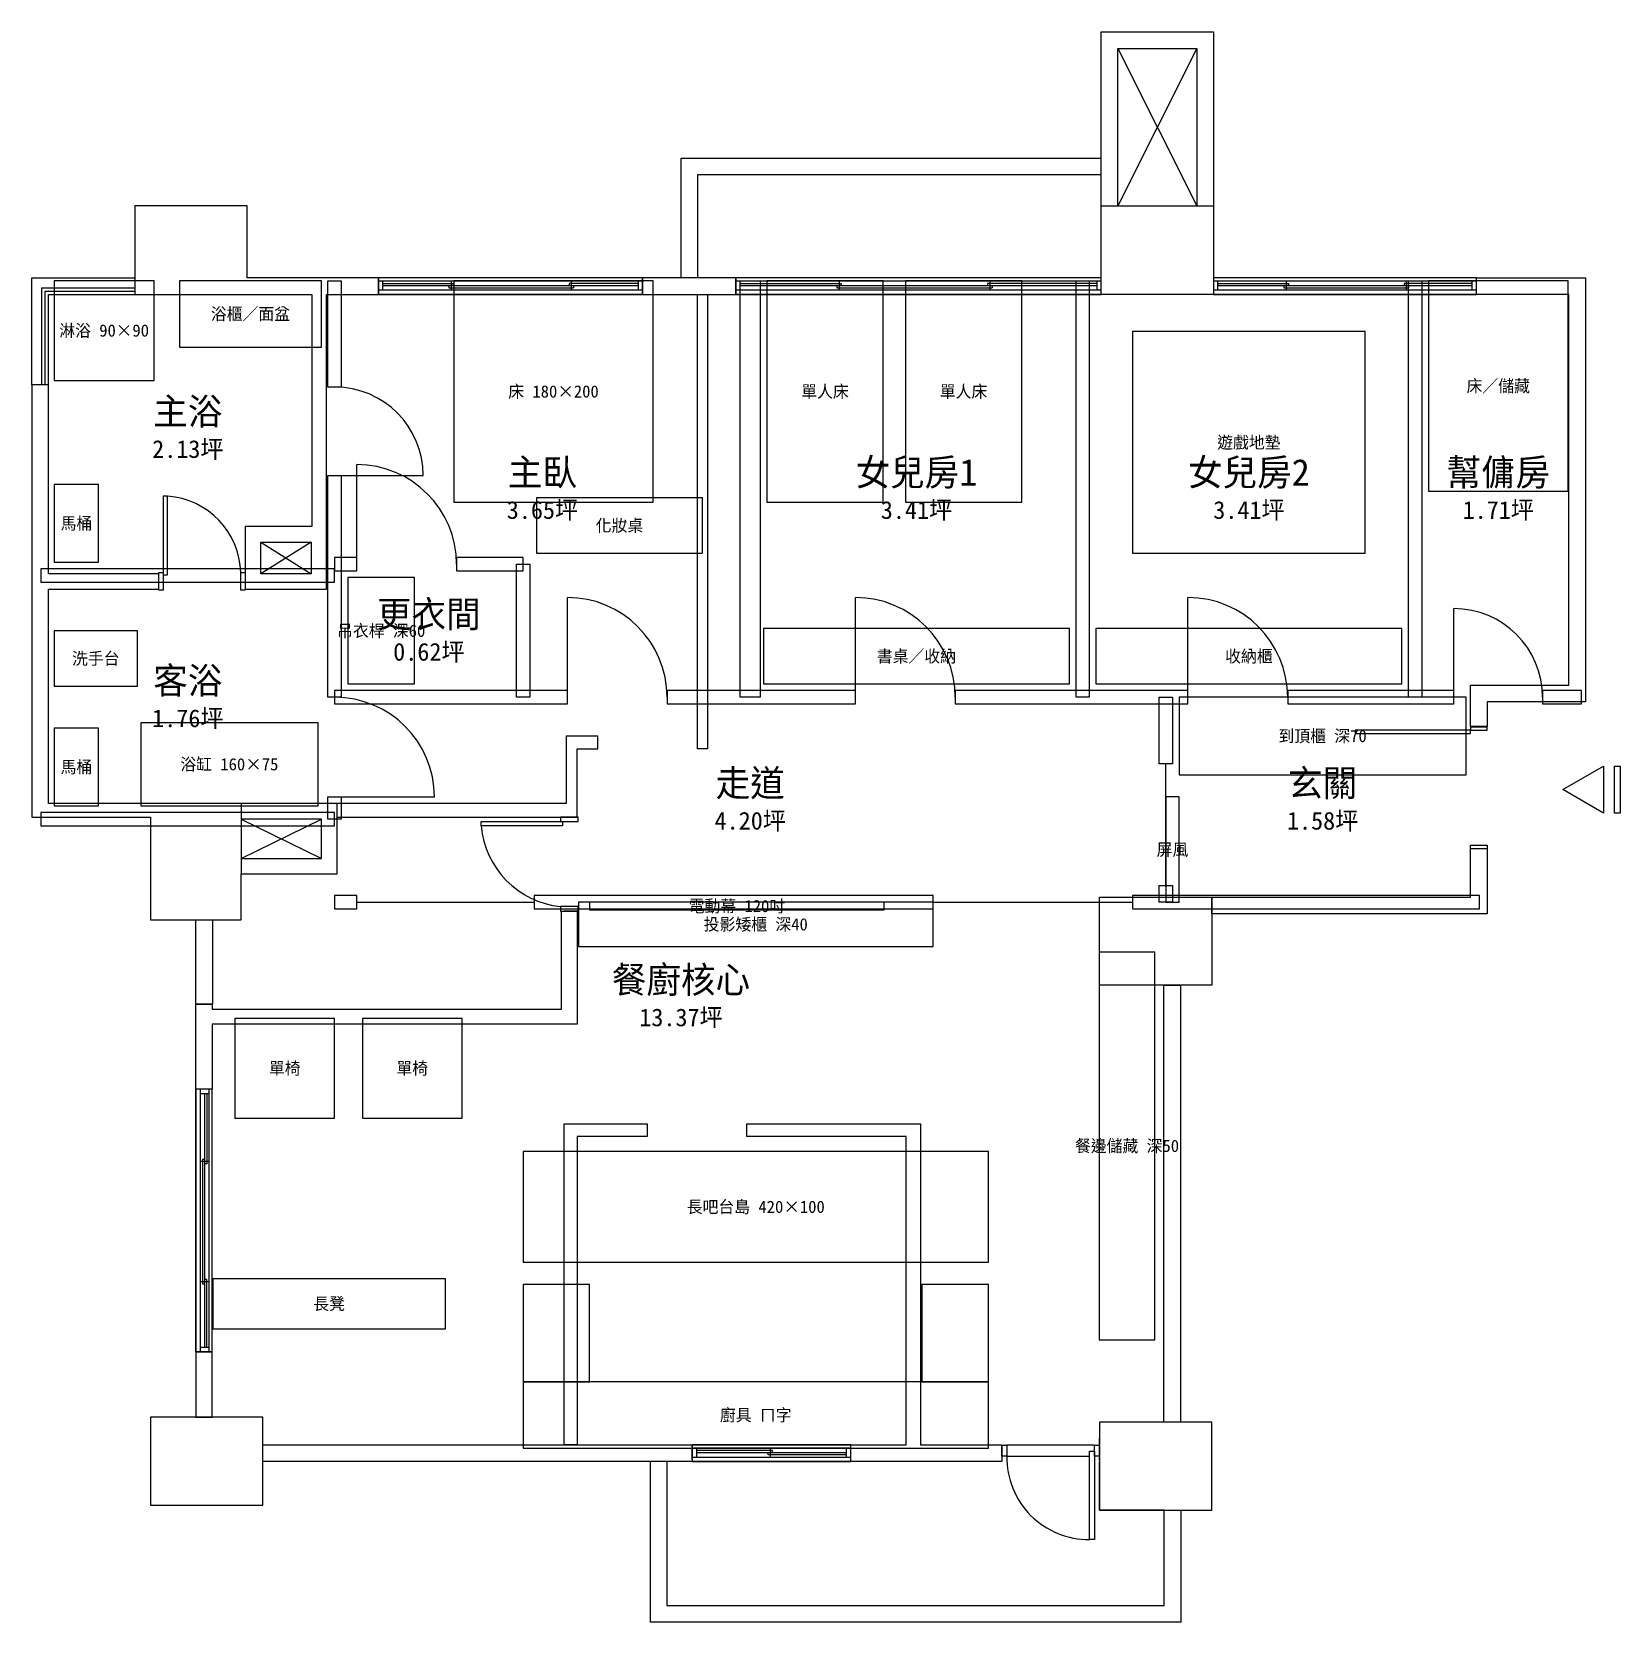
# Model space of a CAD drawing. Header units: metres. Extents: x 2867 to 17200, y 1950 to 16306.
import ezdxf
from ezdxf.enums import TextEntityAlignment as Align

# ---------------------------------------------------------------- set-up
doc = ezdxf.new("R2010")
doc.units = ezdxf.units.M
for name, color, linetype in [('待確認拆除', 6, 'Continuous'), ('提案-家具', 8, 'Continuous'), ('提案-文字', 5, 'Continuous'), ('提案-開口', 3, 'Continuous'), ('提案-隔間', 1, 'Continuous'), ('現況-窗', 4, 'Continuous'), ('現況-結構牆', 7, 'Continuous'), ('現況-門', 3, 'Continuous')]:
    doc.layers.add(name, color=color, linetype=linetype)

msp = doc.modelspace()

# ---------------------------------------------------------------- linework, layer by layer
at = {"layer": '待確認拆除'}
for points in [[(7672, 6450), (8420, 6450), (8420, 6335), (7787, 6335), (7787, 3550), (7672, 3550), (7672, 6450)], [(9320, 6450), (10886, 6450), (10886, 3550), (11621, 3550), (11621, 3400), (10257, 3400), (10257, 3550), (10757, 3550), (10757, 6335), (9320, 6335), (9320, 6450)]]:
    msp.add_lwpolyline(points, dxfattribs=at)
at = {"layer": '提案-家具'}
for points in [[(3070, 13160), (3970, 13160), (3970, 14060), (3070, 14060)], [(4200, 13460), (5480, 13460), (5480, 14060), (4200, 14060)], [(6675, 12060), (8475, 12060), (8475, 14060), (6675, 14060)], [(9500, 12060), (10550, 12060), (10550, 14060), (9500, 14060)], [(10750, 12060), (11800, 12060), (11800, 14060), (10750, 14060)], [(15470, 12160), (16730, 12160), (16730, 14060), (15470, 14060)], [(12800, 11600), (14900, 11600), (14900, 13600), (12800, 13600)], [(3070, 11520), (3470, 11520), (3470, 12220), (3070, 12220)], [(7420, 11600), (8920, 11600), (8920, 12100), (7420, 12100)], [(5720, 10420), (6320, 10420), (6320, 11380), (5720, 11380)], [(9470, 10420), (12230, 10420), (12230, 10920), (9470, 10920)], [(12470, 10420), (15230, 10420), (15230, 10920), (12470, 10920)], [(3070, 10400), (3820, 10400), (3820, 10900), (3070, 10900)], [(13220, 9600), (15810, 9600), (15810, 10300), (13220, 10300)], [(3850, 9320), (5450, 9320), (5450, 10070), (3850, 10070)], [(3070, 9320), (3470, 9320), (3470, 10020), (3070, 10020)], [(13100, 8450), (13220, 8450), (13220, 9400), (13100, 9400)], [(7800, 8050), (11000, 8050), (11000, 8450), (7800, 8450)], [(7900, 8380), (10560, 8380), (10560, 8450), (7900, 8450)], [(12500, 4500), (13000, 4500), (13000, 8000), (12500, 8000)], [(4700, 6500), (5600, 6500), (5600, 7400), (4700, 7400)], [(5850, 6500), (6750, 6500), (6750, 7400), (5850, 7400)], [(7300, 5200), (11500, 5200), (11500, 6200), (7300, 6200)], [(4500, 4600), (6600, 4600), (6600, 5050), (4500, 5050)], [(7300, 4120), (7900, 4120), (7900, 5000), (7300, 5000)], [(10900, 4120), (11500, 4120), (11500, 5000), (10900, 5000)], [(7300, 3520), (11500, 3520), (11500, 4120), (7300, 4120)]]:
    msp.add_lwpolyline(points, close=True, dxfattribs=at)
at = {"layer": '提案-開口'}
for p, q in [((5800, 11500), (5800, 12400)), ((5600, 12300), (6400, 12300)), ((7700, 10300), (7700, 11200)), ((10300, 10300), (10300, 11200)), ((13300, 10300), (13300, 11200)), ((15700, 10300), (15700, 11100)), ((5600, 9400), (6500, 9400))]:
    msp.add_line(p, q, dxfattribs=at)
for points in [[(13100, 8600), (13100, 9700)], [(5800, 8450), (7400, 8450)], [(11000, 8450), (12800, 8450)]]:
    msp.add_lwpolyline(points, dxfattribs=at)
for centre, radius in [((5600, 12300), 800), ((5800, 11500), 900), ((7700, 10300), 900), ((10300, 10300), 900), ((13300, 10300), 900), ((15700, 10300), 800), ((5600, 9400), 900)]:
    msp.add_arc(centre, radius, 0, 90, dxfattribs=at)
at = {"layer": '提案-隔間'}
for points in [[(5540, 13100), (5540, 14060), (5660, 14060), (5660, 13100)], [(9260, 10300), (9260, 14060), (9440, 14060), (9440, 10300)], [(12290, 10300), (12290, 14060), (12410, 14060), (12410, 10300)], [(15290, 10300), (15290, 14060), (15410, 14060), (15410, 10300)], [(5540, 10300), (5540, 12300), (5660, 12300), (5660, 10300)], [(5600, 11440), (5800, 11440), (5800, 11560), (5600, 11560)], [(6700, 11440), (7300, 11440), (7300, 11560), (6700, 11560)], [(7240, 10300), (7240, 11500), (7360, 11500), (7360, 10300)], [(2950, 11340), (5600, 11340), (5600, 11460), (2950, 11460)], [(5600, 10240), (7700, 10240), (7700, 10360), (5600, 10360)], [(8600, 10240), (10300, 10240), (10300, 10360), (8600, 10360)], [(11200, 10240), (13300, 10240), (13300, 10360), (11200, 10360)], [(14200, 10240), (15700, 10240), (15700, 10360), (14200, 10360)], [(16500, 10240), (16850, 10240), (16850, 10360), (16500, 10360)], [(13040, 9700), (13040, 10300), (13160, 10300), (13160, 9700)], [(5540, 9200), (5540, 9400), (5660, 9400), (5660, 9200)], [(2950, 9140), (5600, 9140), (5600, 9260), (2950, 9260)], [(5600, 8390), (5800, 8390), (5800, 8510), (5600, 8510)], [(7400, 8390), (11000, 8390), (11000, 8510), (7400, 8510)], [(12800, 8390), (15930, 8390), (15930, 8510), (12800, 8510)], [(13040, 8450), (13040, 8600), (13160, 8600), (13160, 8450)]]:
    msp.add_lwpolyline(points, close=True, dxfattribs=at)
at = {"layer": '現況-窗'}
for p, q in [((8339, 14056), (6035, 14056)), ((6035, 14036), (6671, 14036)), ((6035, 14016), (8339, 14016)), ((6035, 13976), (8339, 13976)), ((6631, 14016), (6631, 13996)), ((6631, 13996), (7755, 13996)), ((6651, 14056), (6651, 13976)), ((6671, 14036), (6671, 14016)), ((8339, 14036), (7715, 14036)), ((7715, 14036), (7715, 14016)), ((7735, 14056), (7735, 13976)), ((7755, 14016), (7755, 13996)), ((12478, 14056), (9260, 14056)), ((9260, 14036), (10172, 14036)), ((9260, 14016), (12478, 14016)), ((9260, 13976), (12478, 13976)), ((10132, 14016), (10132, 13996)), ((10132, 13996), (11532, 13996)), ((10152, 14056), (10152, 13976)), ((10172, 14036), (10172, 14016)), ((12478, 14036), (11492, 14036)), ((11492, 14036), (11492, 14016)), ((11512, 14056), (11512, 13976)), ((11532, 14016), (11532, 13996)), ((15863, 14056), (13570, 14056)), ((13570, 14036), (14206, 14036)), ((13570, 14016), (15863, 14016)), ((13570, 13976), (15863, 13976)), ((14166, 14016), (14166, 13996)), ((14166, 13996), (15290, 13996)), ((14186, 14056), (14186, 13976)), ((14206, 14036), (14206, 14016)), ((15863, 14036), (15250, 14036)), ((15250, 14036), (15250, 14016)), ((15270, 14056), (15270, 13976)), ((15290, 14016), (15290, 13996)), ((4387, 6723), (4387, 4430)), ((4427, 6723), (4427, 4430)), ((4447, 6723), (4447, 6088)), ((4467, 4430), (4467, 6723)), ((4467, 6108), (4387, 6108)), ((4407, 6128), (4407, 5003)), ((4427, 6128), (4407, 6128)), ((4447, 6088), (4427, 6088)), ((4447, 5043), (4427, 5043)), ((4447, 4430), (4447, 5043)), ((4467, 5023), (4387, 5023)), ((4427, 5003), (4407, 5003)), ((10217, 3520), (8867, 3520)), ((9552, 3500), (8867, 3500)), ((10217, 3480), (8867, 3480)), ((9512, 3460), (9512, 3480)), ((10217, 3460), (9512, 3460)), ((9532, 3440), (9532, 3520)), ((9552, 3480), (9552, 3500)), ((8867, 3440), (10217, 3440))]:
    msp.add_line(p, q, dxfattribs=at)
for points in [[(5995, 13976), (6035, 13976), (6035, 14056), (5995, 14056)], [(8339, 13976), (8379, 13976), (8379, 14056), (8339, 14056)], [(9220, 13976), (9260, 13976), (9260, 14056), (9220, 14056)], [(12478, 13976), (12518, 13976), (12518, 14056), (12478, 14056)], [(13530, 13976), (13570, 13976), (13570, 14056), (13530, 14056)], [(15863, 13976), (15903, 13976), (15903, 14056), (15863, 14056)], [(4387, 6763), (4387, 6723), (4467, 6723), (4467, 6763)], [(4387, 4430), (4387, 4390), (4467, 4390), (4467, 4430)], [(8867, 3520), (8827, 3520), (8827, 3440), (8867, 3440)], [(10257, 3520), (10217, 3520), (10217, 3440), (10257, 3440)]]:
    msp.add_lwpolyline(points, close=True, dxfattribs=at)
at = {"layer": '現況-結構牆'}
for p, q in [((8379, 13936), (5995, 13936)), ((12518, 13936), (9220, 13936)), ((15903, 13936), (13530, 13936)), ((7787, 8370), (7667, 8370)), ((4347, 4390), (4347, 6763)), ((12503, 3409), (12503, 3609)), ((8827, 3420), (8827, 3550)), ((8827, 3550), (10257, 3550)), ((10257, 3420), (10257, 3550))]:
    msp.add_line(p, q, dxfattribs=at)
for points in [[(12518, 14736), (12518, 16306), (13530, 16306), (13530, 14736)], [(12668, 14736), (12668, 16156), (13380, 16156), (13380, 14736)], [(13380, 16156), (12668, 14736)], [(12668, 16156), (13380, 14736)], [(8726, 14085), (8726, 15167), (12518, 15167)], [(8876, 14085), (8876, 15017), (12518, 15017)], [(5394, 11840), (4793, 11840), (4793, 11275), (5528, 11275), (5528, 13936), (5995, 13936), (5995, 14085), (4810, 14085), (4810, 14735), (3797, 14735), (3797, 13935), (5394, 13935), (5394, 11840)], [(2867, 13120), (2867, 14085), (3797, 14085)], [(15903, 14086), (16888, 14086), (16888, 10258), (15999, 10258), (15999, 10036), (15849, 10036), (15849, 10408), (16738, 10408), (16738, 13936), (15903, 13936), (15903, 14086)], [(2957, 13120), (2957, 13995), (3797, 13995)], [(2987, 13120), (2987, 13965), (3797, 13965)], [(3017, 13120), (3017, 13935), (3797, 13935)], [(13530, 13936), (15892, 13936)], [(3939, 8290), (4757, 8290), (4757, 8705), (5622, 8705), (5622, 9218), (7787, 9218), (7787, 9833), (7974, 9833), (7974, 9948), (7689, 9948), (7689, 9340), (3017, 9340), (3017, 11275), (4013, 11275), (4013, 11415), (3017, 11415), (3017, 13120), (2867, 13120), (2867, 9218), (3939, 9218), (3939, 8290)], [(5388, 11700), (4933, 11415)], [(4933, 11700), (5388, 11415)], [(4757, 8845), (5482, 9200)], [(4757, 9200), (5482, 8845)], [(15849, 8933), (15999, 8933), (15999, 8345), (13516, 8345), (13516, 8495), (15849, 8495), (15849, 8933)], [(4496, 6763), (4346, 6763), (4346, 7529), (4496, 7529), (4496, 7484), (7647, 7484), (7647, 8370), (7787, 8370), (7787, 7350), (4496, 7350), (4496, 6763)], [(4346, 7529), (4348, 8290), (4498, 8290), (4498, 7529), (4346, 7530)], [(13085, 2962), (13235, 2962), (13235, 2100), (13235, 1950), (8599, 1950), (8449, 1950), (8449, 3400)], [(11621, 3400), (8599, 3400), (8599, 2100), (13085, 2100), (13085, 2962), (12503, 2962), (12503, 3396)]]:
    msp.add_lwpolyline(points, dxfattribs=at)
for points in [[(12518, 14736), (13530, 14736), (13530, 13936), (12518, 13936)], [(5995, 13936), (8379, 13936), (8379, 14085), (5995, 14085)], [(8379, 13936), (9220, 13936), (9220, 14085), (8379, 14085)], [(9220, 13936), (12518, 13936), (12518, 14086), (9220, 14086)], [(9220, 13936), (12518, 13936), (12518, 14085), (9220, 14085)], [(13530, 13936), (15903, 13936), (15903, 14085), (13530, 14085)], [(8874, 13936), (8964, 13936), (8964, 9833), (8874, 9833)], [(4933, 11700), (5388, 11700), (5388, 11415), (4933, 11415)], [(16683, 9466), (17050, 9677), (17050, 9254)], [(17150, 9677), (17200, 9677), (17200, 9254), (17150, 9254)], [(4757, 8705), (5622, 8705), (5622, 9340), (4757, 9340)], [(4757, 8845), (5482, 8845), (5482, 9200), (4757, 9200)], [(12503, 8495), (13516, 8495), (13516, 7700), (12503, 7700)], [(13083, 7700), (13233, 7700), (13233, 3756), (13083, 3756)], [(4347, 6763), (4347, 4390), (4496, 4390), (4496, 6763)], [(4496, 4390), (4346, 4390), (4346, 3800), (4496, 3800)], [(4951, 3800), (3939, 3800), (3939, 3006), (4951, 3006)], [(13516, 3756), (12503, 3756), (12503, 2962), (13516, 2962)], [(4951, 3550), (8827, 3550), (8827, 3400), (4951, 3400)], [(10257, 3550), (8827, 3550), (8827, 3400), (10257, 3400)]]:
    msp.add_lwpolyline(points, close=True, dxfattribs=at)
at = {"layer": '現況-門'}
for p, q in [((15849, 10003), (14809, 10003)), ((14809, 10003), (14809, 9973)), ((14809, 9973), (15849, 9973)), ((15849, 10033), (15999, 10033)), ((15849, 10033), (15999, 10033)), ((15849, 10033), (15849, 10003)), ((15849, 10003), (15999, 10003)), ((15849, 9973), (15849, 10003)), ((15999, 10003), (15999, 10033)), ((15849, 8933), (15849, 8963)), ((15849, 8963), (15999, 8963)), ((15849, 8933), (15999, 8933)), ((15999, 8963), (15999, 8933)), ((15999, 8933), (15999, 8933)), ((12458, 3549), (11666, 3549)), ((11666, 3449), (12413, 3449))]:
    msp.add_line(p, q, dxfattribs=at)
for points in [[(4053, 11405), (4093, 11405), (4093, 12115), (4053, 12115)], [(4053, 11265), (4013, 11265), (4013, 11425), (4053, 11425)], [(4793, 11265), (4753, 11265), (4753, 11425), (4793, 11425)], [(7797, 9178), (7797, 9218), (7637, 9218), (7637, 9178)], [(7657, 9178), (7657, 9138), (6923, 9138), (6923, 9178)], [(7797, 8370), (7797, 8410), (7637, 8410), (7637, 8370)], [(11621, 3549), (11666, 3549), (11666, 3449), (11621, 3449)], [(12413, 3494), (12458, 3494), (12458, 2696), (12413, 2696)], [(12458, 3549), (12503, 3549), (12503, 3449), (12458, 3449)]]:
    msp.add_lwpolyline(points, close=True, dxfattribs=at)
for centre, radius, start, end in [((4040, 11404), 713, 1.7091, 85.7416), ((7721, 9207), 801, 184.8874, 264.0021), ((12406, 3436), 740, 178.9632, 270.5784)]:
    msp.add_arc(centre, radius, start, end, dxfattribs=at)

# ---------------------------------------------------------------- texts
at = {"layer": '提案-文字'}
for s, height, p in [('浴櫃／面盆', 110, (4840, 13760)), ('淋浴 90×90', 110, (3520, 13610)), ('床 180×200', 110, (7575, 13060)), ('單人床', 110, (10025, 13060)), ('單人床', 110, (11275, 13060)), ('床／儲藏', 110, (16100, 13110)), ('主浴', 240, (4275, 12880)), ('2.13坪', 160, (4275, 12540)), ('遊戲地墊', 110, (13850, 12600)), ('主臥', 240, (7475, 12330)), ('女兒房1', 240, (10850, 12330)), ('女兒房2', 240, (13850, 12330)), ('幫傭房', 240, (16100, 12330)), ('3.65坪', 160, (7475, 11990)), ('3.41坪', 160, (10850, 11990)), ('3.41坪', 160, (13850, 11990)), ('1.71坪', 160, (16100, 11990)), ('馬桶', 110, (3270, 11870)), ('化妝桌', 110, (8170, 11850)), ('更衣間', 240, (6450, 11050)), ('吊衣桿 深60', 110, (6020, 10900)), ('0.62坪', 160, (6450, 10710)), ('洗手台', 110, (3445, 10650)), ('書桌／收納', 110, (10850, 10670)), ('收納櫃', 110, (13850, 10670)), ('客浴', 240, (4275, 10450)), ('1.76坪', 160, (4275, 10110)), ('到頂櫃 深70', 110, (14515, 9950)), ('浴缸 160×75', 110, (4650, 9695)), ('馬桶', 110, (3270, 9670)), ('走道', 240, (9350, 9525)), ('玄關', 240, (14515, 9525)), ('4.20坪', 160, (9350, 9185)), ('1.58坪', 160, (14515, 9185)), ('屏風', 110, (13160, 8925)), ('電動幕 120吋', 110, (9230, 8415)), ('投影矮櫃 深40', 110, (9400, 8250)), ('餐廚核心', 240, (8725, 7750)), ('13.37坪', 160, (8725, 7410)), ('單椅', 110, (5150, 6950)), ('單椅', 110, (6300, 6950)), ('餐邊儲藏 深50', 110, (12750, 6250)), ('長吧台島 420×100', 110, (9400, 5700)), ('長凳', 110, (5550, 4825)), ('廚具 ㄇ字', 110, (9400, 3820))]:
    msp.add_text(s, height=height, dxfattribs=at).set_placement(p, align=Align.MIDDLE_CENTER)

doc.saveas('drawing.dxf')
